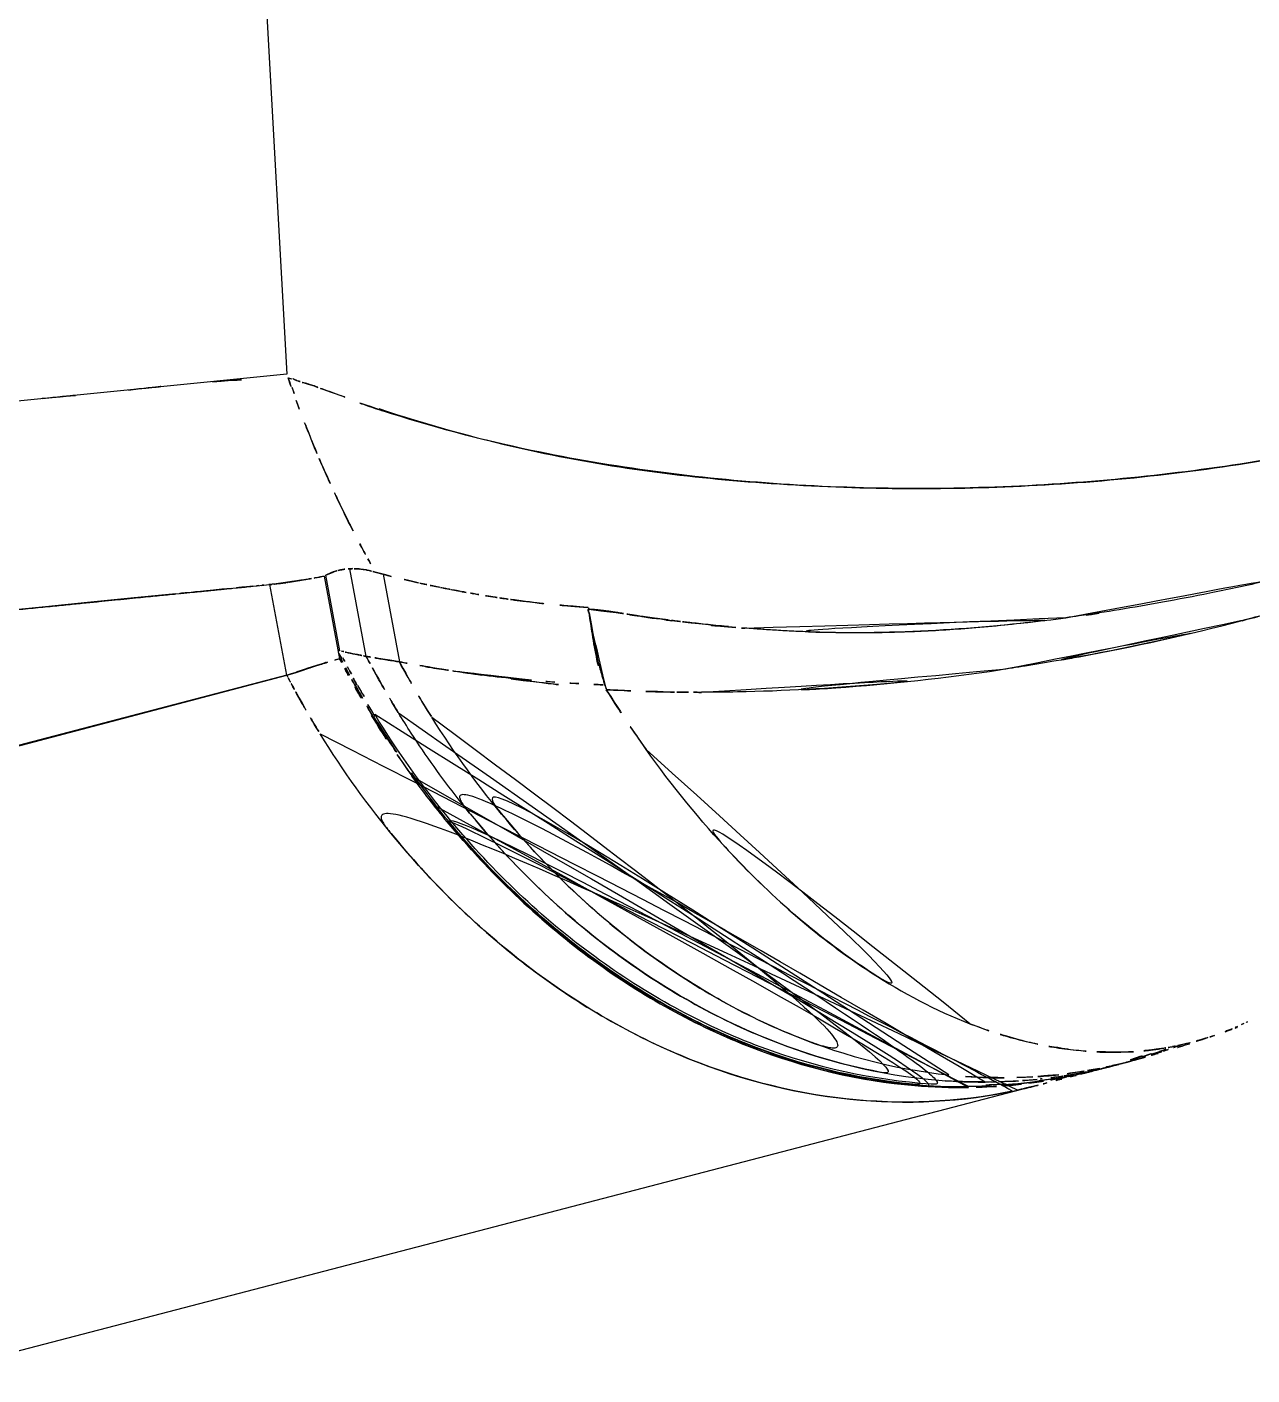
# Model space of a CAD drawing. Extents: x 16296660632 to 16296668616, y -37409619871 to -37409616241.
# Drawn here: x 16296668358.5 to 16296668375.39, y -37409617379.77 to -37409617361.19 of the extents above; entities that cross this region are included whole.
import ezdxf

# ---------------------------------------------------------------- set-up
doc = ezdxf.new("R2010")
doc.units = 0
doc.header["$LTSCALE"] = 10
doc.header["$MEASUREMENT"] = 0
doc.layers.get('0').update_dxf_attribs({"linetype": 'CONTINUOUS'})

msp = doc.modelspace()

# ---------------------------------------------------------------- linework, layer by layer
at = {"linetype": 'Continuous'}
for p, q in [((16296668359.62615, -37409617321.962883), (16296668362.0809, -37409617365.975067)), ((16296668362.0809, -37409617365.975067), (16296668345.58798, -37409617367.612106)), ((16296668363.17634, -37409617369.863533), (16296668362.95224, -37409617368.655563)), ((16296668363.41103, -37409617368.732452), (16296668363.632799, -37409617369.939323)), ((16296668346.76129, -37409617370.369949), (16296668361.848789, -37409617368.87368)), ((16296668362.08124, -37409617370.125328), (16296668361.848801, -37409617368.87368)), ((16296668362.595699, -37409617368.757431), (16296668362.806431, -37409617369.896751)), ((16296668362.813841, -37409617369.788406), (16296668362.618879, -37409617368.745537)), ((16296668362.08124, -37409617370.125328), (16296668346.769779, -37409617374.116753)), ((16296668346.78496, -37409617374.146431), (16296668362.08124, -37409617370.125328)), ((16296668373.216009, -37409617375.575417), (16296668373.29484, -37409617375.555733)), ((16296668373.295231, -37409617375.555634), (16296668373.29874, -37409617375.554741)), ((16296668372.440451, -37409617375.77652), (16296668357.11269, -37409617379.772186))]:
    msp.add_line(p, q, dxfattribs=at)
for points, start_tangent, end_tangent in [([(16296668363.349001, -37409617366.448517), (16296668365.328621, -37409617366.999931), (16296668368.65152, -37409617367.471962), (16296668372.20686, -37409617367.515907), (16296668375.753981, -37409617367.126648), (16296668379.052311, -37409617366.331573), (16296668381.00581, -37409617365.616508)], (0.94970374, -0.313149813), (0.915088554, 0.403252946)), ([(16296668381.04767, -37409617365.584503), (16296668379.18358, -37409617366.289818), (16296668375.9811, -37409617367.086212), (16296668372.52668, -37409617367.497932), (16296668368.898199, -37409617367.487953), (16296668365.45142, -37409617367.023827), (16296668363.400021, -37409617366.477814)], (-0.915056214, -0.403326326), (-0.949631569, 0.313368607)), ([(16296668359.899521, -37409617366.191612), (16296668361.05673, -37409617366.076736)], (0.994576766, 0.104005077), (0.996839367, 0.07944354)), ([(16296668361.05673, -37409617366.076736), (16296668362.097931, -37409617366.024498)], (0.996839367, 0.07944354), (0.999770438, 0.021425944)), ([(16296668362.097931, -37409617366.024498), (16296668362.209221, -37409617366.336098)], (0.327199731, -0.944955203), (0.34551954, -0.938411556)), ([(16296668362.110849, -37409617366.028381), (16296668362.217291, -37409617366.061211)], (0.955808828, -0.293988918), (0.955352666, -0.295467905)), ([(16296668362.217251, -37409617366.06131), (16296668362.214279, -37409617366.060051), (16296668362.0809, -37409617365.975082)], (-0.921479129, 0.388427875), (-0.786768631, 0.617248023)), ([(16296668362.18152, -37409617366.238441), (16296668362.110849, -37409617366.028381)], (-0.326157917, 0.945315298), (-0.31163392, 0.950202242)), ([(16296668362.217291, -37409617366.061211), (16296668362.224991, -37409617366.063599), (16296668362.335819, -37409617366.097977)], (0.955352666, -0.295467905), (0.954868693, -0.297028245)), ([(16296668362.335831, -37409617366.097969), (16296668362.217251, -37409617366.06131)], (-0.963694854, 0.267006046), (-0.921479129, 0.388427875)), ([(16296668362.335819, -37409617366.097977), (16296668362.34066, -37409617366.099487), (16296668362.45783, -37409617366.13604)], (0.954868693, -0.297028245), (0.954392674, -0.298554224)), ([(16296668362.472269, -37409617366.139328), (16296668362.338409, -37409617366.098686), (16296668362.335831, -37409617366.097969)], (-0.957897722, 0.287109655), (-0.963694854, 0.267006046)), ([(16296668358.70908, -37409617366.309761), (16296668359.899521, -37409617366.191612)], (0.995254481, 0.09730631), (0.994576766, 0.104005077)), ([(16296668362.45783, -37409617366.13604), (16296668362.59107, -37409617366.185066)], (0.937601122, -0.347712721), (0.939390067, -0.342850261)), ([(16296668362.59053, -37409617366.186279), (16296668362.472269, -37409617366.139328)], (-0.931036669, 0.364925638), (-0.927868813, 0.372906778)), ([(16296668362.59107, -37409617366.185066), (16296668363.349001, -37409617366.448517)], (0.939390067, -0.342850261), (0.94970374, -0.313149813)), ([(16296668363.400021, -37409617366.477814), (16296668362.59053, -37409617366.186279)], (-0.949631569, 0.313368607), (-0.931036669, 0.364925638)), ([(16296668362.209221, -37409617366.336098), (16296668362.326229, -37409617366.644569)], (0.34551954, -0.938411556), (0.363816069, -0.931470809)), ([(16296668362.44899, -37409617366.949959), (16296668362.18152, -37409617366.238441)], (-0.378035894, 0.925790939), (-0.326157917, 0.945315298)), ([(16296668362.326229, -37409617366.644569), (16296668362.44899, -37409617366.949959)], (0.363816069, -0.931470809), (0.382100883, -0.924120617)), ([(16296668362.44899, -37409617366.949959), (16296668362.577141, -37409617367.251404)], (0.382100883, -0.924120617), (0.400336656, -0.916368137)), ([(16296668362.576309, -37409617367.251297), (16296668362.44899, -37409617366.949959)], (-0.399995486, 0.916517109), (-0.378035894, 0.925790939)), ([(16296668362.577141, -37409617367.251404), (16296668362.84758, -37409617367.838493)], (0.400336656, -0.916368137), (0.43643944, -0.899733636)), ([(16296668362.84758, -37409617367.838493), (16296668362.576309, -37409617367.251297)], (-0.437413894, 0.899260299), (-0.399995486, 0.916517109)), ([(16296668362.84758, -37409617367.838493), (16296668363.144541, -37409617368.420052)], (0.43643944, -0.899733636), (0.473051112, -0.881034986)), ([(16296668362.99477, -37409617368.133797), (16296668362.84758, -37409617367.838493)], (-0.45487311, 0.890556261), (-0.437413894, 0.899260299)), ([(16296668363.14443, -37409617368.419731), (16296668362.99477, -37409617368.133797)], (-0.472720981, 0.881212162), (-0.45487311, 0.890556261)), ([(16296668363.144541, -37409617368.420052), (16296668363.19866, -37409617368.519974)], (0.473051112, -0.881034985), (0.479437635, -0.877575953)), ([(16296668363.19866, -37409617368.519974), (16296668363.29962, -37409617368.701874)], (0.479437635, -0.877575953), (0.49114343, -0.871078717)), ([(16296668362.661551, -37409617368.723824), (16296668362.595751, -37409617368.757408)], (-0.912701265, -0.408627459), (-0.865882798, -0.500246919)), ([(16296668362.618891, -37409617368.745552), (16296668362.72385, -37409617368.699944), (16296668362.75201, -37409617368.690567)], (0.88641818, 0.46288531), (0.954426118, 0.298447291)), ([(16296668362.751881, -37409617368.690117), (16296668362.661551, -37409617368.723824)], (-0.956926095, -0.290331618), (-0.912701266, -0.408627458)), ([(16296668362.75201, -37409617368.690567), (16296668362.806089, -37409617368.675728)], (0.954426118, 0.298447291), (0.973239368, 0.229793672)), ([(16296668362.802999, -37409617368.67646), (16296668362.751881, -37409617368.690117)], (-0.974159871, -0.225859573), (-0.956926095, -0.290331619)), ([(16296668362.806089, -37409617368.675728), (16296668362.83507, -37409617368.669479), (16296668362.952221, -37409617368.655571)], (0.973239368, 0.229793672), (0.998897523, 0.046943997)), ([(16296668362.878929, -37409617368.662621), (16296668362.802999, -37409617368.67646)], (-0.991083575, -0.133241691), (-0.97415987, -0.225859573)), ([(16296668362.952351, -37409617368.655968), (16296668362.878929, -37409617368.662621)], (-0.998854038, -0.047860334), (-0.991083575, -0.13324169)), ([(16296668362.95224, -37409617368.655563), (16296668363.043739, -37409617368.656227)], (0.998941197, 0.046005282), (0.998315135, -0.05802492)), ([(16296668363.043739, -37409617368.656258), (16296668363.039909, -37409617368.656059), (16296668362.952351, -37409617368.655968)], (-0.998568927, 0.053479877), (-0.998854038, -0.047860334)), ([(16296668363.043739, -37409617368.656227), (16296668363.062019, -37409617368.657471), (16296668363.138861, -37409617368.666328)], (0.998315135, -0.05802492), (0.988679507, -0.15004277)), ([(16296668363.1318, -37409617368.665024), (16296668363.043739, -37409617368.656258)], (-0.989816065, 0.142352229), (-0.998568927, 0.053479877)), ([(16296668363.138861, -37409617368.666328), (16296668363.178221, -37409617368.672997), (16296668363.21645, -37409617368.680763)], (0.988679507, -0.150042769), (0.976741452, -0.214420467)), ([(16296668363.21649, -37409617368.68055), (16296668363.1318, -37409617368.665024)], (-0.97631634, 0.216347876), (-0.989816065, 0.142352229)), ([(16296668363.21645, -37409617368.680763), (16296668363.29966, -37409617368.701843)], (0.976741452, -0.214420467), (0.961392161, -0.275181963)), ([(16296668363.29962, -37409617368.701874), (16296668363.21649, -37409617368.68055)], (-0.960381347, 0.278689195), (-0.97631634, 0.216347876)), ([(16296668363.29966, -37409617368.701843), (16296668363.336729, -37409617368.712288), (16296668363.37385, -37409617368.722488), (16296668363.41103, -37409617368.732452)], (0.961748973, -0.273932314), (0.966663274, -0.256051001)), ([(16296668363.4112, -37409617368.73159), (16296668363.29962, -37409617368.701874)], (-0.967385991, 0.253306819), (-0.965249421, 0.261330356)), ([(16296668363.410959, -37409617368.732498), (16296668363.70293, -37409617368.805321)], (0.967591644, -0.252520117), (0.972819525, -0.231564618)), ([(16296668361.61179, -37409617368.897186), (16296668361.608561, -37409617368.897507), (16296668361.5061, -37409617368.907669), (16296668361.40263, -37409617368.917953), (16296668361.316759, -37409617368.92646)], (-0.995123487, -0.098636936), (-0.995118671, -0.098685513)), ([(16296668361.693399, -37409617368.889107), (16296668361.61179, -37409617368.897186)], (-0.995100196, -0.098871632), (-0.995123487, -0.098636935)), ([(16296668361.762211, -37409617368.882278), (16296668361.693399, -37409617368.889107)], (-0.995179694, -0.098068224), (-0.995100196, -0.098871633)), ([(16296668361.874241, -37409617368.871101), (16296668361.762211, -37409617368.882278)], (-0.9946539, -0.103264799), (-0.995179694, -0.098068223)), ([(16296668361.848801, -37409617368.87368), (16296668362.09878, -37409617368.843826), (16296668362.347589, -37409617368.804626), (16296668362.595699, -37409617368.757439)], (0.994984375, 0.100030465), (0.979319869, 0.20231805)), ([(16296668362.067471, -37409617368.848061), (16296668362.04369, -37409617368.851219), (16296668361.976801, -37409617368.859627), (16296668361.9123, -37409617368.867058), (16296668361.874241, -37409617368.871101)], (-0.991058708, -0.133426523), (-0.9946539, -0.103264799)), ([(16296668362.09236, -37409617368.84465), (16296668362.067471, -37409617368.848061)], (-0.990553491, -0.137126879), (-0.991058708, -0.133426523)), ([(16296668362.34203, -37409617368.80558), (16296668362.22673, -37409617368.824707), (16296668362.12052, -37409617368.840698), (16296668362.09236, -37409617368.84465)], (-0.985219035, -0.171299307), (-0.990553492, -0.137126875)), ([(16296668362.423429, -37409617368.790993), (16296668362.34203, -37409617368.80558)], (-0.983418997, -0.181347941), (-0.985219035, -0.171299307)), ([(16296668362.595751, -37409617368.757408), (16296668362.465349, -37409617368.78315), (16296668362.423429, -37409617368.790993)], (-0.979728317, -0.200330788), (-0.983418997, -0.181347941)), ([(16296668363.87528, -37409617368.844818), (16296668363.4112, -37409617368.73159)], (-0.975278702, 0.220978402), (-0.967385991, 0.253306819)), ([(16296668363.70293, -37409617368.805321), (16296668363.8752, -37409617368.845207)], (0.972819525, -0.231564618), (0.975575329, -0.219665149)), ([(16296668363.8752, -37409617368.845207), (16296668363.935699, -37409617368.858704)], (0.975575329, -0.21966515), (0.976489152, -0.215566548)), ([(16296668363.93577, -37409617368.858383), (16296668363.87528, -37409617368.844818)], (-0.976196729, 0.216886944), (-0.975278702, 0.220978401)), ([(16296668363.935699, -37409617368.858704), (16296668364.136431, -37409617368.901573)], (0.976489152, -0.215566547), (0.979330541, -0.202266388)), ([(16296668364.13644, -37409617368.901527), (16296668363.93577, -37409617368.858383)], (-0.979073111, 0.203508829), (-0.976196729, 0.216886943)), ([(16296668364.136431, -37409617368.901573), (16296668364.27338, -37409617368.929207)], (0.979330541, -0.202266388), (0.981109636, -0.19345253)), ([(16296668364.273359, -37409617368.929337), (16296668364.23049, -37409617368.920769), (16296668364.13644, -37409617368.901527)], (-0.980893297, 0.1945465), (-0.979073111, 0.203508829)), ([(16296668372.82515, -37409617369.331993), (16296668373.006889, -37409617369.306419), (16296668373.557329, -37409617369.221619), (16296668374.156031, -37409617369.117928), (16296668374.808729, -37409617368.992844), (16296668375.51992, -37409617368.84185), (16296668376.210211, -37409617368.677887)], (0.990705491, 0.136024377), (0.969800953, 0.243897747)), ([(16296668360.55061, -37409617369.002434), (16296668360.51729, -37409617369.005737), (16296668360.411341, -37409617369.016243), (16296668360.2953, -37409617369.027763), (16296668360.167891, -37409617369.04039), (16296668360.02783, -37409617369.054283), (16296668359.873819, -37409617369.06955), (16296668359.70455, -37409617369.086342), (16296668359.518721, -37409617369.104767), (16296668359.31505, -37409617369.124977), (16296668359.092251, -37409617369.147057), (16296668358.84902, -37409617369.171204), (16296668358.584061, -37409617369.197472), (16296668358.296089, -37409617369.226021), (16296668357.983801, -37409617369.257004), (16296668357.64591, -37409617369.290497), (16296668357.28112, -37409617369.326683), (16296668356.88814, -37409617369.365646), (16296668356.464899, -37409617369.407631), (16296668356.00905, -37409617369.452843), (16296668355.518101, -37409617369.501518), (16296668354.988819, -37409617369.554008), (16296668354.417959, -37409617369.610626), (16296668353.802259, -37409617369.671677), (16296668353.138491, -37409617369.737511), (16296668352.42338, -37409617369.808434), (16296668351.653669, -37409617369.884773), (16296668350.8244, -37409617369.967003), (16296668349.928129, -37409617370.055893), (16296668348.95727, -37409617370.152184), (16296668347.9042, -37409617370.256607), (16296668346.761299, -37409617370.369949)], (-0.995118381, -0.098688437), (-0.995118384, -0.098688411)), ([(16296668361.316759, -37409617368.92646), (16296668361.234631, -37409617368.934608), (16296668361.15757, -37409617368.942238), (16296668361.08534, -37409617368.949409), (16296668361.013729, -37409617368.956497), (16296668360.941099, -37409617368.963707), (16296668360.86615, -37409617368.971138), (16296668360.78758, -37409617368.978943), (16296668360.704121, -37409617368.987213), (16296668360.61445, -37409617368.996101), (16296668360.55061, -37409617369.002434)], (-0.995118671, -0.098685513), (-0.995118381, -0.098688437)), ([(16296668364.27338, -37409617368.929207), (16296668364.30422, -37409617368.935257), (16296668364.39229, -37409617368.952187)], (0.981109636, -0.19345253), (0.982559915, -0.185946264)), ([(16296668364.392241, -37409617368.952423), (16296668364.273359, -37409617368.929337)], (-0.982396601, 0.186807169), (-0.980893297, 0.1945465)), ([(16296668364.39229, -37409617368.952187), (16296668364.61363, -37409617368.99247)], (0.982559915, -0.185946263), (0.985067312, -0.172169656)), ([(16296668364.552771, -37409617368.982071), (16296668364.392241, -37409617368.952423)], (-0.984321539, 0.176383412), (-0.982396601, 0.186807169)), ([(16296668364.66078, -37409617369.001022), (16296668364.552771, -37409617368.982071)], (-0.985549442, 0.16938801), (-0.984321539, 0.176383412)), ([(16296668364.61363, -37409617368.99247), (16296668364.91984, -37409617369.042999)], (0.985067312, -0.172169656), (0.988145693, -0.15351902)), ([(16296668364.91979, -37409617369.043297), (16296668364.66078, -37409617369.001022)], (-0.988277604, 0.152667542), (-0.985549442, 0.169388011)), ([(16296668364.91984, -37409617369.042999), (16296668365.077761, -37409617369.066757)], (0.988145693, -0.15351902), (0.989565464, -0.144083974)), ([(16296668365.077749, -37409617369.066872), (16296668364.91979, -37409617369.043297)], (-0.989793567, 0.142508574), (-0.988277603, 0.152667542)), ([(16296668365.077761, -37409617369.066757), (16296668365.22031, -37409617369.086891)], (0.989565464, -0.144083975), (0.990753505, -0.135674214)), ([(16296668365.220329, -37409617369.086723), (16296668365.077749, -37409617369.066872)], (-0.991067359, 0.133362248), (-0.989793567, 0.142508574)), ([(16296668365.22031, -37409617369.086891), (16296668365.24929, -37409617369.090843), (16296668366.24209, -37409617369.197037)], (0.990753505, -0.135674214), (0.996791424, -0.08004285)), ([(16296668366.23745, -37409617369.190453), (16296668365.220329, -37409617369.086723)], (-0.997542504, 0.070063918), (-0.991067359, 0.133362248)), ([(16296668366.250879, -37409617369.261803), (16296668366.2311, -37409617369.232483), (16296668366.23807, -37409617369.215874), (16296668366.24424, -37409617369.213249)], (-0.559213915, 0.829023399), (0.984491252, 0.175433677)), ([(16296668366.24209, -37409617369.197037), (16296668366.25078, -37409617369.261803)], (0.129726659, -0.991549794), (0.135917815, -0.990720116)), ([(16296668366.24424, -37409617369.213249), (16296668366.266081, -37409617369.215477), (16296668366.30356, -37409617369.217422), (16296668366.326321, -37409617369.219269), (16296668366.353951, -37409617369.221931), (16296668366.386841, -37409617369.225502), (16296668366.42531, -37409617369.230133), (16296668366.469589, -37409617369.235847), (16296668366.51976, -37409617369.242729), (16296668366.5776, -37409617369.251129), (16296668366.64435, -37409617369.261307), (16296668366.717871, -37409617369.272743), (16296668366.770861, -37409617369.280998)], (0.984491252, 0.175433677), (0.988115717, -0.153711838)), ([(16296668366.25078, -37409617369.261803), (16296668366.29497, -37409617369.557426), (16296668366.358259, -37409617369.910309), (16296668366.442101, -37409617370.257317)], (0.135917815, -0.990720116), (0.263847401, -0.964564435)), ([(16296668366.270821, -37409617369.393097), (16296668366.26874, -37409617369.378662), (16296668366.262671, -37409617369.337357), (16296668366.25717, -37409617369.299133), (16296668366.252069, -37409617369.263702), (16296668366.250879, -37409617369.261803)], (-0.14637013, 0.989229895), (-0.559213916, 0.829023399)), ([(16296668367.177441, -37409617369.343674), (16296668366.23745, -37409617369.190453)], (-0.99034457, 0.138627675), (-0.983166981, 0.182709298)), ([(16296668366.770861, -37409617369.280998), (16296668366.795719, -37409617369.284851), (16296668366.856529, -37409617369.294243), (16296668366.91629, -37409617369.303329), (16296668366.97732, -37409617369.312439)], (0.988115717, -0.153711837), (0.989282804, -0.146012103)), ([(16296668373.284479, -37409617369.269142), (16296668372.82518, -37409617369.332176)], (-0.989570492, -0.144049443), (-0.991780395, -0.127951744)), ([(16296668375.25548, -37409617369.372261), (16296668375.87981, -37409617369.201859)], (0.96746406, 0.253008484), (0.961848501, 0.273582641)), ([(16296668366.487841, -37409617370.32206), (16296668366.45013, -37409617370.209137), (16296668366.41889, -37409617370.106117), (16296668366.392891, -37409617370.011948), (16296668366.371111, -37409617369.925751), (16296668366.35277, -37409617369.846764), (16296668366.33688, -37409617369.772774), (16296668366.322809, -37409617369.702202), (16296668366.31072, -37409617369.637367), (16296668366.30024, -37409617369.577744), (16296668366.290979, -37409617369.522247), (16296668366.28273, -37409617369.470703), (16296668366.27537, -37409617369.422989), (16296668366.270821, -37409617369.393097)], (-0.328194049, 0.944610325), (-0.14637013, 0.989229895)), ([(16296668366.97732, -37409617369.312439), (16296668367.039789, -37409617369.321533), (16296668367.10355, -37409617369.330498), (16296668367.17045, -37409617369.339653), (16296668367.17786, -37409617369.34066)], (0.989282804, -0.146012102), (0.990987125, -0.133957147)), ([(16296668367.17786, -37409617369.34066), (16296668367.242821, -37409617369.349358), (16296668367.32172, -37409617369.359703), (16296668367.38722, -37409617369.368088)], (0.990987125, -0.133957148), (0.992066019, -0.125717993)), ([(16296668367.386721, -37409617369.371887), (16296668367.177441, -37409617369.343674)], (-0.99170769, 0.128514034), (-0.99034457, 0.138627675)), ([(16296668367.38722, -37409617369.368088), (16296668367.40826, -37409617369.37075), (16296668367.503571, -37409617369.382553), (16296668367.53751, -37409617369.38665)], (0.992066019, -0.125717993), (0.992856138, -0.119317595)), ([(16296668367.53751, -37409617369.38665), (16296668367.60887, -37409617369.395103), (16296668367.72542, -37409617369.408432), (16296668367.854361, -37409617369.422523), (16296668367.996731, -37409617369.437271), (16296668368.153589, -37409617369.452454), (16296668368.27117, -37409617369.463043)], (0.992856138, -0.119317595), (0.996221991, -0.08684322)), ([(16296668368.270849, -37409617369.466766), (16296668367.386721, -37409617369.371887)], (-0.996424103, 0.084492648), (-0.99170769, 0.128514035)), ([(16296668368.396429, -37409617369.477028), (16296668368.270849, -37409617369.466766)], (-0.996948456, 0.078062641), (-0.996424103, 0.084492648)), ([(16296668368.39669, -37409617369.473618), (16296668368.514919, -37409617369.482948), (16296668368.721889, -37409617369.497673), (16296668368.94832, -37409617369.511261), (16296668369.195431, -37409617369.523262), (16296668369.46554, -37409617369.532753), (16296668369.758961, -37409617369.538689), (16296668370.07589, -37409617369.539886), (16296668370.41663, -37409617369.534843), (16296668370.781549, -37409617369.522438), (16296668371.170891, -37409617369.501266), (16296668371.584999, -37409617369.470512), (16296668372.026581, -37409617369.428833), (16296668372.49872, -37409617369.374733), (16296668372.82515, -37409617369.331993)], (0.99668759, -0.081325574), (0.990705491, 0.136024377)), ([(16296668372.82518, -37409617369.332176), (16296668369.439581, -37409617369.530006), (16296668368.396429, -37409617369.477028)], (-0.991780395, -0.127951744), (-0.996948456, 0.078062641)), ([(16296668371.90983, -37409617370.051247), (16296668372.26428, -37409617369.997337), (16296668374.361139, -37409617369.591789), (16296668375.25548, -37409617369.372261)], (0.989485271, 0.144633672), (0.96746406, 0.253008484)), ([(16296668375.25527, -37409617369.371437), (16296668373.00631, -37409617369.869324), (16296668371.909849, -37409617370.051331)], (-0.967796313, -0.251734576), (-0.989249588, -0.146236976)), ([(16296668362.78826, -37409617369.790283), (16296668362.832911, -37409617369.790916)], (0.99317859, 0.11660312), (0.992015651, -0.126114818)), ([(16296668362.83812, -37409617369.888733), (16296668362.808451, -37409617369.860359), (16296668362.79707, -37409617369.827477), (16296668362.78826, -37409617369.790283)], (-0.831555745, 0.555441305), (-0.182900592, 0.983131412)), ([(16296668362.832911, -37409617369.790916), (16296668362.92849, -37409617369.81382)], (0.992015652, -0.126114817), (0.967252054, -0.253817779)), ([(16296668362.92849, -37409617369.813843), (16296668362.813841, -37409617369.788429)], (-0.977699434, 0.210009087), (-0.974846767, 0.222876158)), ([(16296668362.92849, -37409617369.81382), (16296668363.04966, -37409617369.839073), (16296668363.07625, -37409617369.844147)], (0.967252054, -0.253817779), (0.981787685, -0.189981426)), ([(16296668363.07622, -37409617369.844299), (16296668363.053419, -37409617369.83976), (16296668362.93259, -37409617369.814713), (16296668362.92849, -37409617369.813843)], (-0.980996876, 0.194023529), (-0.977699434, 0.210009088)), ([(16296668363.07625, -37409617369.844147), (16296668363.176279, -37409617369.863579)], (0.981787685, -0.189981426), (0.982704431, -0.185180993)), ([(16296668362.08124, -37409617370.125343), (16296668362.325159, -37409617370.043167), (16296668362.56657, -37409617369.965057), (16296668362.808109, -37409617369.896339)], (0.948552223, 0.31662072), (0.968353168, 0.249583936)), ([(16296668362.40122, -37409617370.021179), (16296668362.320881, -37409617370.046837)], (-0.953161079, -0.30246315), (-0.952039491, -0.305975175)), ([(16296668362.64365, -37409617369.945747), (16296668362.562599, -37409617369.970627), (16296668362.40122, -37409617370.021179)], (-0.956489218, -0.291767675), (-0.953161079, -0.30246315)), ([(16296668362.806431, -37409617369.896767), (16296668362.64365, -37409617369.945747)], (-0.958627672, -0.284662934), (-0.956489218, -0.291767676)), ([(16296668362.808109, -37409617369.896339), (16296668362.879271, -37409617370.031143)], (0.461755329, -0.887007337), (0.471867766, -0.881669332)), ([(16296668362.823231, -37409617369.892433), (16296668362.89282, -37409617370.024117)], (0.46226001, -0.88674443), (0.472205936, -0.881488261)), ([(16296668362.852989, -37409617369.885017), (16296668362.91861, -37409617370.009216)], (0.462367888, -0.886688184), (0.471814546, -0.881697814)), ([(16296668362.879271, -37409617370.031143), (16296668363.019159, -37409617370.285767)], (0.471867766, -0.881669332), (0.491078367, -0.871115399)), ([(16296668362.89282, -37409617370.024117), (16296668363.03311, -37409617370.279213)], (0.472205937, -0.881488261), (0.491578955, -0.87083301)), ([(16296668362.91861, -37409617370.009216), (16296668363.058661, -37409617370.264122)], (0.471814546, -0.881697814), (0.491299131, -0.870990909)), ([(16296668363.176319, -37409617369.863548), (16296668363.07622, -37409617369.844299)], (-0.983013053, 0.183535655), (-0.980996876, 0.194023529)), ([(16296668363.176279, -37409617369.863579), (16296668363.314859, -37409617370.120293)], (0.465407332, -0.885096614), (0.48457316, -0.874750737)), ([(16296668363.176279, -37409617369.863579), (16296668363.327299, -37409617369.889801)], (0.984585259, -0.174905313), (0.985896643, -0.167355341)), ([(16296668363.314819, -37409617370.120216), (16296668363.176279, -37409617369.863579)], (-0.484574925, 0.87474976), (-0.465409943, 0.885095241)), ([(16296668363.632811, -37409617369.939323), (16296668363.47933, -37409617369.915009), (16296668363.32715, -37409617369.889748), (16296668363.17634, -37409617369.863533)], (-0.988232365, 0.152960102), (-0.984562114, 0.175035548)), ([(16296668363.327299, -37409617369.889801), (16296668363.37781, -37409617369.898308)], (0.985896643, -0.167355341), (0.986307803, -0.164914881)), ([(16296668363.37781, -37409617369.898308), (16296668363.47924, -37409617369.915009), (16296668363.5814, -37409617369.931343)], (0.986307803, -0.164914879), (0.987827511, -0.155553233)), ([(16296668363.5814, -37409617369.931343), (16296668363.63275, -37409617369.939362)], (0.987827511, -0.155553232), (0.988177388, -0.153314872)), ([(16296668363.63275, -37409617369.939362), (16296668364.07865, -37409617370.701591)], (0.476692164, -0.879070293), (0.532956696, -0.846142518)), ([(16296668363.63275, -37409617369.939362), (16296668363.917419, -37409617369.990334)], (0.983243144, -0.182298984), (0.985412646, -0.170182014)), ([(16296668364.21479, -37409617370.041237), (16296668363.63275, -37409617369.939362)], (-0.987977849, 0.154595505), (-0.98163978, 0.190744181)), ([(16296668363.917419, -37409617369.990334), (16296668364.217051, -37409617370.040138)], (0.985412646, -0.170182014), (0.987461929, -0.157857337)), ([(16296668362.08124, -37409617370.125343), (16296668362.113741, -37409617370.186951)], (0.464185275, -0.885738127), (0.468784807, -0.883312405)), ([(16296668362.113199, -37409617370.185944), (16296668362.08124, -37409617370.125343)], (-0.468707656, 0.883353346), (-0.464185276, 0.885738127)), ([(16296668362.160891, -37409617370.098923), (16296668362.08124, -37409617370.12532)], (-0.949751574, -0.313004709), (-0.94857712, -0.316546122)), ([(16296668362.113741, -37409617370.186951), (16296668362.156639, -37409617370.26712)], (0.468784807, -0.883312405), (0.474780823, -0.880104068)), ([(16296668362.160021, -37409617370.273392), (16296668362.113199, -37409617370.185944)], (-0.475248211, 0.87985177), (-0.468707656, 0.883353346)), ([(16296668362.24077, -37409617370.072762), (16296668362.160891, -37409617370.098923)], (-0.950905626, -0.309481003), (-0.949751574, -0.313004709)), ([(16296668362.320881, -37409617370.046837), (16296668362.24077, -37409617370.072762)], (-0.952039491, -0.305975175), (-0.950905626, -0.309481002)), ([(16296668363.027809, -37409617370.277046), (16296668362.89171, -37409617370.024696)], (-0.484400022, 0.874846626), (-0.464902235, 0.885362023)), ([(16296668363.047899, -37409617370.259132), (16296668362.916491, -37409617370.010307)], (-0.476943384, 0.878934018), (-0.457034181, 0.889449131)), ([(16296668363.314859, -37409617370.120293), (16296668363.619381, -37409617370.641647)], (0.48457316, -0.874750737), (0.524003355, -0.851716199)), ([(16296668364.074619, -37409617370.695183), (16296668363.63275, -37409617369.939362)], (-0.53247977, 0.84644273), (-0.476692169, 0.879070291)), ([(16296668364.217051, -37409617370.040138), (16296668364.465151, -37409617370.078529)], (0.987461929, -0.157857337), (0.988990101, -0.147981688)), ([(16296668364.46516, -37409617370.078529), (16296668364.21479, -37409617370.041237)], (-0.990130081, 0.140151431), (-0.987977849, 0.154595505)), ([(16296668364.46516, -37409617370.078529), (16296668364.528419, -37409617370.087914), (16296668365.172791, -37409617370.175453)], (0.988990118, -0.147981576), (0.992111607, -0.125357725)), ([(16296668365.453859, -37409617370.19175), (16296668364.515181, -37409617370.085533), (16296668364.46516, -37409617370.078529)], (-0.996057929, 0.088705141), (-0.990130081, 0.140151431)), ([(16296668365.172791, -37409617370.175453), (16296668365.50176, -37409617370.215851), (16296668366.48698, -37409617370.323128)], (0.992111607, -0.125357726), (0.995495639, -0.094807345)), ([(16296668365.777821, -37409617370.218086), (16296668365.453859, -37409617370.19175)], (-0.997289562, 0.073576688), (-0.996057929, 0.088705141)), ([(16296668367.797529, -37409617370.359718), (16296668368.296301, -37409617370.355019), (16296668370.21594, -37409617370.25045), (16296668371.90983, -37409617370.051247)], (0.99999993, -0.00037444), (0.989485271, 0.144633672)), ([(16296668371.909849, -37409617370.051331), (16296668369.650591, -37409617370.297211), (16296668367.79752, -37409617370.360008)], (-0.989249588, -0.146236976), (-0.999997852, 0.002072487)), ([(16296668362.156639, -37409617370.26712), (16296668362.23041, -37409617370.402023)], (0.474780822, -0.880104068), (0.484900975, -0.874569062)), ([(16296668362.22966, -37409617370.400658), (16296668362.160021, -37409617370.273392)], (-0.484795447, 0.874627563), (-0.475248211, 0.879851771)), ([(16296668362.23041, -37409617370.402023), (16296668362.54027, -37409617370.931511)], (0.484900975, -0.874569062), (0.525074034, -0.851056554)), ([(16296668363.019159, -37409617370.285767), (16296668363.250999, -37409617370.680779)], (0.491078367, -0.871115399), (0.521205564, -0.853431169)), ([(16296668363.03311, -37409617370.279213), (16296668363.27865, -37409617370.695938)], (0.491578955, -0.87083301), (0.523574696, -0.851979775)), ([(16296668363.058661, -37409617370.264122), (16296668363.29283, -37409617370.662498)], (0.491299131, -0.870990909), (0.522065394, -0.852905461)), ([(16296668363.293539, -37409617370.690918), (16296668363.047899, -37409617370.259132)], (-0.511915322, 0.859035915), (-0.476943384, 0.878934018)), ([(16296668363.615721, -37409617370.635689), (16296668363.314859, -37409617370.120293)], (-0.523568112, 0.851983821), (-0.484579647, 0.874747144)), ([(16296668366.10725, -37409617370.239952), (16296668365.777821, -37409617370.218086)], (-0.998263077, 0.05891375), (-0.997289562, 0.073576688)), ([(16296668366.442101, -37409617370.257317), (16296668366.10725, -37409617370.239952)], (-0.998998309, 0.044747939), (-0.998263077, 0.05891375)), ([(16296668366.486971, -37409617370.323303), (16296668367.37215, -37409617370.355881)], (0.998411519, -0.056342159), (0.999842086, -0.017770873)), ([(16296668366.48698, -37409617370.323128), (16296668367.035521, -37409617371.146011)], (0.528752113, -0.848776298), (0.580814344, -0.814036055)), ([(16296668367.37215, -37409617370.355461), (16296668366.487841, -37409617370.32206)], (-0.999813426, 0.019316126), (-0.998404958, 0.056458305)), ([(16296668367.37215, -37409617370.355881), (16296668367.51317, -37409617370.357979)], (0.999842086, -0.017770873), (0.999928923, -0.011922613)), ([(16296668367.51317, -37409617370.35778), (16296668367.37215, -37409617370.355461)], (-0.999908122, 0.013555368), (-0.999813426, 0.019316126)), ([(16296668367.51317, -37409617370.357979), (16296668367.797529, -37409617370.359718)], (0.999928923, -0.011922613), (0.99999993, -0.00037444)), ([(16296668367.79752, -37409617370.360008), (16296668367.51317, -37409617370.35778)], (-0.999997852, 0.002072487), (-0.999908122, 0.013555368)), ([(16296668362.520361, -37409617370.899162), (16296668362.23041, -37409617370.402023)], (-0.5225924, 0.852582655), (-0.484897597, 0.874570935)), ([(16296668363.289511, -37409617370.727821), (16296668363.027809, -37409617370.277046)], (-0.519672469, 0.854365569), (-0.484400022, 0.874846626)), ([(16296668363.250999, -37409617370.680779), (16296668363.805479, -37409617371.514)], (0.521205564, -0.853431169), (0.586377094, -0.810038212)), ([(16296668363.27865, -37409617370.695938), (16296668364.146721, -37409617371.936089)], (0.523574696, -0.851979775), (0.62221885, -0.782843345)), ([(16296668363.29283, -37409617370.662498), (16296668364.343901, -37409617372.131432), (16296668366.326811, -37409617374.00386), (16296668368.62265, -37409617375.251823), (16296668370.965651, -37409617375.761917), (16296668371.719391, -37409617375.774498)], (0.522065394, -0.852905461), (0.999474157, 0.032425437)), ([(16296668363.619381, -37409617370.641647), (16296668363.79681, -37409617370.921989), (16296668364.445221, -37409617371.828667), (16296668365.80372, -37409617373.289742), (16296668367.229019, -37409617374.375008), (16296668368.712999, -37409617375.138283), (16296668370.254379, -37409617375.595139), (16296668371.159861, -37409617375.713997)], (0.524003355, -0.851716199), (0.997469496, -0.071095748)), ([(16296668364.07865, -37409617370.701591), (16296668365.114309, -37409617372.122566), (16296668367.03723, -37409617373.939796), (16296668369.2269, -37409617375.152458), (16296668371.44009, -37409617375.655617)], (0.532956696, -0.846142518), (0.99736252, -0.072581009)), ([(16296668367.035509, -37409617371.146011), (16296668366.48698, -37409617370.323143)], (-0.580983682, 0.813915205), (-0.528492466, 0.848937992)), ([(16296668362.54027, -37409617370.931511), (16296668363.587919, -37409617372.389061), (16296668365.407749, -37409617374.139191), (16296668367.508631, -37409617375.364082), (16296668369.788111, -37409617375.963676), (16296668372.08259, -37409617375.860062), (16296668372.15764, -37409617375.844109)], (0.525074034, -0.851056554), (0.976991184, 0.213279691)), ([(16296668363.80797, -37409617371.512192), (16296668363.289511, -37409617370.727821)], (-0.582768695, 0.81263808), (-0.519672469, 0.854365569)), ([(16296668364.14632, -37409617371.936333), (16296668363.293539, -37409617370.690918)], (-0.616933414, 0.787015351), (-0.511915322, 0.859035915)), ([(16296668371.713011, -37409617375.73278), (16296668370.923241, -37409617375.693687), (16296668368.557541, -37409617375.073837), (16296668366.41194, -37409617373.800438), (16296668364.61458, -37409617372.039703), (16296668363.615721, -37409617370.635689)], (-0.999993721, -0.003543758), (-0.523568112, 0.851983821)), ([(16296668367.035521, -37409617371.146011), (16296668368.20505, -37409617372.578796), (16296668370.151819, -37409617374.229897), (16296668371.507589, -37409617374.93251)], (0.580814344, -0.814036055), (0.931900969, -0.362712813)), ([(16296668371.21104, -37409617375.635246), (16296668368.92613, -37409617375.030373), (16296668366.838591, -37409617373.789383), (16296668365.069429, -37409617372.068916), (16296668364.07865, -37409617370.701569)], (-0.994578639, 0.103987165), (-0.532959885, 0.846140509)), ([(16296668372.15765, -37409617375.844147), (16296668369.845261, -37409617375.969757), (16296668367.47121, -37409617375.348251), (16296668365.31967, -37409617374.071373), (16296668363.519529, -37409617372.306374), (16296668362.520361, -37409617370.899162)], (-0.977089599, -0.212828372), (-0.5225924, 0.852582655)), ([(16296668363.805479, -37409617371.514), (16296668364.2941, -37409617372.145157), (16296668366.263519, -37409617374.021156), (16296668368.53129, -37409617375.271584), (16296668370.842319, -37409617375.789589), (16296668371.586029, -37409617375.805618)], (0.586377094, -0.810038212), (0.9996069, 0.02803649)), ([(16296668371.502119, -37409617374.930092), (16296668370.143961, -37409617374.225304), (16296668368.20735, -37409617372.580757), (16296668367.035509, -37409617371.146011)], (-0.931776352, 0.363032822), (-0.580983682, 0.813915205)), ([(16296668371.482531, -37409617375.807793), (16296668370.742399, -37409617375.781822), (16296668368.493401, -37409617375.25708), (16296668366.314659, -37409617374.058723), (16296668364.375891, -37409617372.242943), (16296668363.80798, -37409617371.512207)], (-0.999900641, -0.014096399), (-0.582769659, 0.812637388)), ([(16296668364.146721, -37409617371.936089), (16296668364.33856, -37409617372.171349), (16296668366.243299, -37409617373.979736), (16296668368.41465, -37409617375.202133), (16296668370.714621, -37409617375.762222), (16296668371.48241, -37409617375.794403)], (0.62221885, -0.782843345), (0.999964375, 0.008440866)), ([(16296668371.48168, -37409617375.795143), (16296668370.709709, -37409617375.763077), (16296668368.40592, -37409617375.202133), (16296668366.2348, -37409617373.978371), (16296668364.334021, -37409617372.169403), (16296668364.146351, -37409617371.936371)], (-0.999959648, -0.008983469), (-0.616936859, 0.78701265)), ([(16296668371.507589, -37409617374.93251), (16296668372.180941, -37409617375.151176)], (0.931900969, -0.362712813), (0.967813199, -0.251669648)), ([(16296668372.181101, -37409617375.150574), (16296668371.502119, -37409617374.930092)], (-0.967920852, 0.251255296), (-0.931776352, 0.363032822)), ([(16296668375.110411, -37409617375.008476), (16296668374.87352, -37409617375.09169)], (-0.941823007, -0.336109242), (-0.945099361, -0.326783104)), ([(16296668375.116541, -37409617374.996948), (16296668374.872801, -37409617375.089638)], (-0.923438891, -0.383745507), (-0.945086533, -0.326820202)), ([(16296668375.18684, -37409617374.981056), (16296668375.110411, -37409617375.008476)], (-0.940768171, -0.33905051), (-0.941823008, -0.336109242)), ([(16296668375.19087, -37409617374.965233), (16296668375.116541, -37409617374.996948)], (-0.916018589, -0.401135818), (-0.923438891, -0.383745508)), ([(16296668375.27635, -37409617374.926689), (16296668375.19087, -37409617374.965233)], (-0.906975251, -0.421183919), (-0.916018589, -0.401135818)), ([(16296668375.329611, -37409617374.901497), (16296668375.27635, -37409617374.926689)], (-0.901051705, -0.433711684), (-0.906975252, -0.421183918)), ([(16296668372.181459, -37409617375.151314), (16296668372.848841, -37409617375.281609)], (0.96783652, -0.251579948), (0.991679224, -0.128733511)), ([(16296668372.84963, -37409617375.280884), (16296668372.181101, -37409617375.150574)], (-0.991710856, 0.1284896), (-0.967920852, 0.251255297)), ([(16296668374.411421, -37409617375.218178), (16296668374.14469, -37409617375.315163)], (-0.932500434, -0.361168854), (-0.946709889, -0.322087545)), ([(16296668374.528749, -37409617375.204048), (16296668374.09609, -37409617375.337486)], (-0.952410554, -0.304818202), (-0.958826445, -0.28399269)), ([(16296668374.294279, -37409617375.244667), (16296668374.410601, -37409617375.220123)], (0.98129823, 0.192493595), (0.975394162, 0.220468202)), ([(16296668374.41086, -37409617375.220757), (16296668374.29446, -37409617375.245041)], (-0.97592997, -0.218084144), (-0.981736031, -0.190248167)), ([(16296668374.410601, -37409617375.220123), (16296668374.73987, -37409617375.131599)], (0.975394162, 0.220468202), (0.954556938, 0.298028609)), ([(16296668374.75116, -37409617375.129677), (16296668374.41086, -37409617375.220757)], (-0.954450658, -0.2983688), (-0.97592997, -0.218084144)), ([(16296668374.761181, -37409617375.128258), (16296668374.528749, -37409617375.204048)], (-0.948974753, -0.315352053), (-0.952410554, -0.304818202)), ([(16296668374.7507, -37409617375.128197), (16296668374.84038, -37409617375.098846)], (0.953767672, 0.300544885), (0.946970136, 0.321321585)), ([(16296668374.841261, -37409617375.101463), (16296668374.761181, -37409617375.128258)], (-0.947722454, -0.319095833), (-0.948974753, -0.315352053)), ([(16296668374.872801, -37409617375.089638), (16296668374.75116, -37409617375.129677)], (-0.945086533, -0.326820202), (-0.954450659, -0.298368799)), ([(16296668372.848841, -37409617375.281609), (16296668373.510731, -37409617375.322617)], (0.991679224, -0.128733511), (0.999966585, 0.008174833)), ([(16296668373.505529, -37409617375.321953), (16296668372.84963, -37409617375.280884)], (-0.999979312, -0.006432456), (-0.991710856, 0.1284896)), ([(16296668373.510731, -37409617375.322617), (16296668374.143061, -37409617375.271423)], (0.999966585, 0.008174832), (0.987821928, 0.155588681)), ([(16296668373.71685, -37409617375.425774), (16296668374.10379, -37409617375.282516)], (0.947181031, 0.320699383), (0.927701229, 0.373323493)), ([(16296668374.141899, -37409617375.27166), (16296668373.505529, -37409617375.321953)], (-0.988169668, -0.15336462), (-0.999979312, -0.006432456)), ([(16296668373.73218, -37409617375.425789), (16296668374.13269, -37409617375.280968)], (0.949756979, 0.312988306), (0.930340686, 0.366696343)), ([(16296668373.769381, -37409617375.43084), (16296668374.171431, -37409617375.306038)], (0.963848526, 0.266450783), (0.945359661, 0.326029312)), ([(16296668373.88909, -37409617375.397499), (16296668373.767851, -37409617375.431419)], (-0.962056555, -0.272850116), (-0.964030275, -0.265792455)), ([(16296668373.87792, -37409617375.384117), (16296668374.19886, -37409617375.267174)], (0.947072858, 0.321018694), (0.931596914, 0.363493039)), ([(16296668374.14469, -37409617375.315163), (16296668373.769369, -37409617375.430809)], (-0.946709889, -0.322087545), (-0.963838336, -0.266487639)), ([(16296668374.09609, -37409617375.337486), (16296668373.88909, -37409617375.397499)], (-0.958826445, -0.28399269), (-0.962056555, -0.272850116)), ([(16296668373.99943, -37409617375.353828), (16296668374.29619, -37409617375.24575)], (0.946939561, 0.321411681), (0.931837912, 0.362874779)), ([(16296668374.203831, -37409617375.280449), (16296668373.972589, -37409617375.36248)], (-0.93664993, -0.35026691), (-0.948015004, -0.318225631)), ([(16296668374.143061, -37409617375.271423), (16296668374.294279, -37409617375.244667)], (0.987821928, 0.155588681), (0.98129823, 0.192493595)), ([(16296668374.171431, -37409617375.306038), (16296668374.337469, -37409617375.246353)], (0.945359661, 0.326029312), (0.936605636, 0.350385335)), ([(16296668374.29446, -37409617375.245041), (16296668374.141899, -37409617375.27166)], (-0.981736031, -0.190248166), (-0.988169668, -0.15336462)), ([(16296668372.841459, -37409617375.61763), (16296668373.453369, -37409617375.509933)], (0.991788289, 0.127890537), (0.975754857, 0.218866303)), ([(16296668372.98209, -37409617375.617706), (16296668373.31671, -37409617375.548424)], (0.983814312, 0.179190959), (0.974095436, 0.226137307)), ([(16296668373.29344, -37409617375.543739), (16296668372.84145, -37409617375.617561)], (-0.980845571, -0.194786977), (-0.991816007, -0.127675403)), ([(16296668372.999531, -37409617375.625954), (16296668373.20133, -37409617375.578934)], (0.97706895, 0.212923147), (0.970577082, 0.24079063)), ([(16296668373.201401, -37409617375.579224), (16296668372.93692, -37409617375.642128)], (-0.968294949, -0.249809711), (-0.977083163, -0.212857917)), ([(16296668373.025579, -37409617375.622261), (16296668373.205, -37409617375.578369)], (0.97435599, 0.225012011), (0.968216192, 0.250114784)), ([(16296668373.152201, -37409617375.592072), (16296668373.000879, -37409617375.631172)], (-0.96828021, -0.249866833), (-0.968116234, -0.250501413)), ([(16296668373.215651, -37409617375.570953), (16296668372.9862, -37409617375.616631)], (-0.977382876, -0.211477455), (-0.983872521, -0.178871079)), ([(16296668373.20134, -37409617375.578957), (16296668372.998381, -37409617375.626266)], (-0.97053996, -0.240940212), (-0.977058097, -0.212972945)), ([(16296668373.167, -37409617375.586456), (16296668373.216169, -37409617375.574913)], (0.974275116, 0.225361927), (0.972699124, 0.232069846)), ([(16296668373.205009, -37409617375.578453), (16296668373.152201, -37409617375.592072)], (-0.968349946, -0.249596439), (-0.968280211, -0.249866832)), ([(16296668373.216169, -37409617375.574913), (16296668373.295219, -37409617375.555603)], (0.972699124, 0.232069846), (0.970071274, 0.242820352)), ([(16296668373.293949, -37409617375.553543), (16296668373.25584, -37409617375.562134), (16296668373.215651, -37409617375.570953)], (-0.974891867, -0.2226788), (-0.977382876, -0.211477454)), ([(16296668373.29793, -37409617375.554283), (16296668373.216249, -37409617375.575249)], (-0.967161662, -0.254161995), (-0.970029932, -0.242985456)), ([(16296668373.292589, -37409617375.555153), (16296668373.43457, -37409617375.515007)], (0.964987401, 0.262296236), (0.959431171, 0.281942952)), ([(16296668373.298731, -37409617375.55471), (16296668373.357269, -37409617375.539757)], (0.969951716, 0.243297489), (0.96792672, 0.25123269)), ([(16296668373.31671, -37409617375.548424), (16296668373.51173, -37409617375.500267)], (0.974095436, 0.226137307), (0.967367104, 0.253378938)), ([(16296668373.444901, -37409617375.517647), (16296668373.381491, -37409617375.533913), (16296668373.297621, -37409617375.555038)], (-0.96823026, -0.25006032), (-0.970052642, -0.242894775)), ([(16296668373.3295, -37409617375.545898), (16296668373.43508, -37409617375.516823)], (0.966049375, 0.258357514), (0.962082169, 0.272759786)), ([(16296668373.42959, -37409617375.515213), (16296668373.29344, -37409617375.543739)], (-0.97654124, -0.215330459), (-0.980845571, -0.194786977)), ([(16296668373.443501, -37409617375.512253), (16296668373.294241, -37409617375.554604)], (-0.959041775, -0.283264669), (-0.964883736, -0.262677321)), ([(16296668373.357269, -37409617375.539757), (16296668373.47599, -37409617375.507896)], (0.96792672, 0.25123269), (0.96362288, 0.267265684)), ([(16296668373.515711, -37409617375.499092), (16296668373.293949, -37409617375.553543)], (-0.967151382, -0.254201111), (-0.974891867, -0.2226788)), ([(16296668373.615219, -37409617375.471451), (16296668373.456301, -37409617375.509262), (16296668373.42959, -37409617375.515213)], (-0.969929131, -0.243387512), (-0.97654124, -0.215330459)), ([(16296668373.453369, -37409617375.509933), (16296668373.5161, -37409617375.495537)], (0.975754857, 0.218866303), (0.973578709, 0.228351696)), ([(16296668373.5161, -37409617375.495537), (16296668373.59823, -37409617375.475723)], (0.973578709, 0.228351696), (0.970584809, 0.240759482)), ([(16296668373.516979, -37409617375.498878), (16296668373.53404, -37409617375.494377), (16296668373.591961, -37409617375.478737)], (0.967174815, 0.254111939), (0.964366711, 0.264569171)), ([(16296668373.598551, -37409617375.476784), (16296668373.515711, -37409617375.499092)], (-0.964002134, -0.265894501), (-0.967151382, -0.254201111)), ([(16296668373.59823, -37409617375.475723), (16296668373.769381, -37409617375.43084)], (0.970584809, 0.240759482), (0.963848526, 0.266450783)), ([(16296668373.769421, -37409617375.430969), (16296668373.76642, -37409617375.431801), (16296668373.515739, -37409617375.499199)], (-0.964039652, -0.265758441), (-0.96731199, -0.253589263)), ([(16296668373.767799, -37409617375.431236), (16296668373.615219, -37409617375.471451)], (-0.963903217, -0.266252865), (-0.969929131, -0.243387512)), ([(16296668371.159861, -37409617375.713997), (16296668371.857479, -37409617375.73127), (16296668371.895201, -37409617375.730339)], (0.997469496, -0.071095748), (0.999626509, 0.027328413)), ([(16296668371.44009, -37409617375.655617), (16296668372.148609, -37409617375.671623)], (0.99736252, -0.072581009), (0.999615541, 0.027726716)), ([(16296668371.97208, -37409617375.674072), (16296668371.21104, -37409617375.635246)], (-0.999996674, -0.002579258), (-0.994578639, 0.103987165)), ([(16296668371.48521, -37409617375.79438), (16296668372.246441, -37409617375.749153)], (0.9999612, 0.008808953), (0.993926239, 0.11004831)), ([(16296668371.586029, -37409617375.805618), (16296668372.31484, -37409617375.749161)], (0.9996069, 0.02803649), (0.991959128, 0.126558639)), ([(16296668371.719391, -37409617375.774498), (16296668372.452921, -37409617375.71508)], (0.999474157, 0.032425437), (0.991625661, 0.129145456)), ([(16296668372.246469, -37409617375.749474), (16296668371.48168, -37409617375.795143)], (-0.993878092, -0.110482296), (-0.999959648, -0.008983469)), ([(16296668372.21171, -37409617375.761627), (16296668371.586029, -37409617375.805611)], (-0.993658963, -0.112436046), (-0.999609995, -0.027925946)), ([(16296668371.895201, -37409617375.730339), (16296668372.614929, -37409617375.674667)], (0.999626509, 0.027328413), (0.991866834, 0.127279938)), ([(16296668372.428511, -37409617375.695412), (16296668371.895189, -37409617375.729897)], (-0.994883792, -0.101025944), (-0.999603572, -0.028154908)), ([(16296668372.148609, -37409617375.671623), (16296668372.72887, -37409617375.631203)], (0.999615541, 0.027726716), (0.993772359, 0.111429346)), ([(16296668372.4331, -37409617375.77832), (16296668372.18688, -37409617375.837708), (16296668372.15765, -37409617375.844147)], (-0.967771693, -0.251829208), (-0.977089599, -0.212828372)), ([(16296668372.728861, -37409617375.631104), (16296668371.97208, -37409617375.674072)], (-0.993797966, -0.111200734), (-0.999996674, -0.002579258)), ([(16296668372.248699, -37409617375.748901), (16296668372.88201, -37409617375.650551)], (0.993892404, 0.110353477), (0.9804725, 0.196656242)), ([(16296668372.31484, -37409617375.749161), (16296668372.837721, -37409617375.662987)], (0.991959128, 0.126558639), (0.980056577, 0.198718659)), ([(16296668372.837721, -37409617375.662987), (16296668372.249689, -37409617375.75724)], (-0.98001159, -0.198940402), (-0.993058226, -0.117623802)), ([(16296668372.499241, -37409617375.687881), (16296668372.428511, -37409617375.695412)], (-0.993843129, -0.110796367), (-0.994883792, -0.101025944)), ([(16296668372.452921, -37409617375.71508), (16296668373.167, -37409617375.586456)], (0.991625661, 0.129145456), (0.974275116, 0.225361927)), ([(16296668372.88203, -37409617375.650627), (16296668372.246469, -37409617375.749474)], (-0.98042262, -0.196904764), (-0.993878092, -0.110482296)), ([(16296668372.562481, -37409617375.744873), (16296668372.433121, -37409617375.778427)], (-0.967920744, -0.251255712), (-0.967942619, -0.251171426)), ([(16296668372.837379, -37409617375.660294), (16296668372.4331, -37409617375.77832)], (-0.951306209, -0.308247459), (-0.967771693, -0.251829209)), ([(16296668372.614929, -37409617375.674667), (16296668372.685341, -37409617375.665291), (16296668372.98209, -37409617375.617706)], (0.991866834, 0.127279939), (0.983814312, 0.179190959)), ([(16296668372.76742, -37409617375.691673), (16296668372.562481, -37409617375.744873)], (-0.96796017, -0.251103783), (-0.967920744, -0.251255712)), ([(16296668372.9862, -37409617375.616631), (16296668372.499241, -37409617375.687881)], (-0.983872521, -0.178871079), (-0.993843129, -0.110796366)), ([(16296668372.9643, -37409617375.64064), (16296668372.76742, -37409617375.691673)], (-0.968083982, -0.250626025), (-0.96796017, -0.251103783)), ([(16296668372.860491, -37409617375.658333), (16296668373.025579, -37409617375.622261)], (0.979407418, 0.201893808), (0.97435599, 0.225012011)), ([(16296668372.93692, -37409617375.642128), (16296668372.837721, -37409617375.662987)], (-0.977083163, -0.212857918), (-0.98001159, -0.198940403)), ([(16296668372.88307, -37409617375.650337), (16296668372.999531, -37409617375.625954)], (0.980442957, 0.196803476), (0.97706895, 0.212923146)), ([(16296668372.998381, -37409617375.626266), (16296668372.883089, -37409617375.650421)], (-0.977058097, -0.212972946), (-0.980393104, -0.197051674)), ([(16296668372.15764, -37409617375.844109), (16296668372.437941, -37409617375.776909)], (0.976991162, 0.21327979), (0.967527495, 0.252765793))]:
    msp.add_spline(points, degree=3, dxfattribs=dict(at, start_tangent=start_tangent, end_tangent=end_tangent))

doc.saveas('drawing.dxf')
